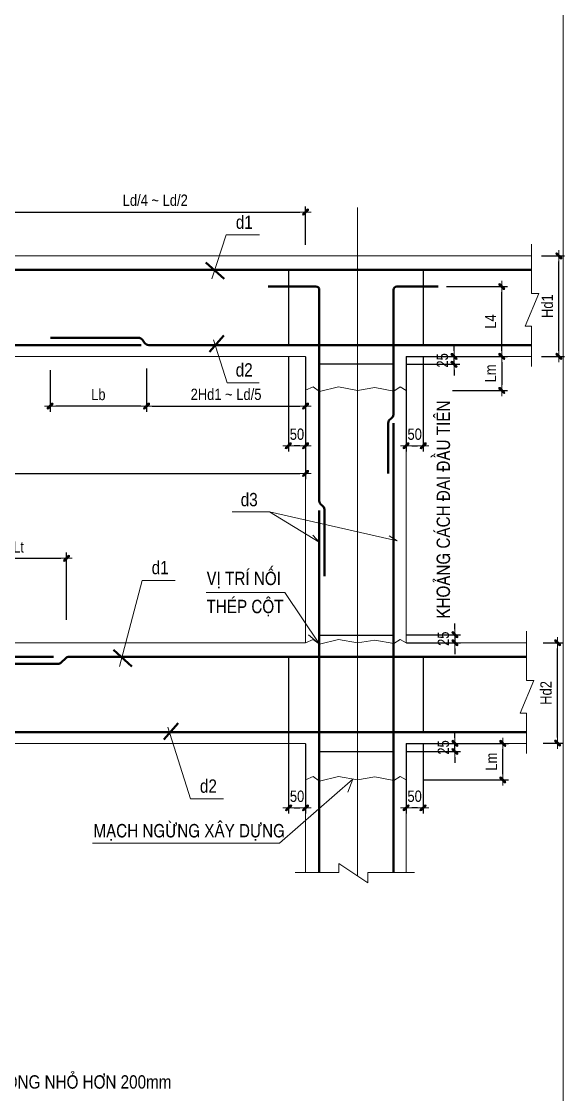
# Model space of a CAD drawing. Header units: millimetres. Extents: x -88960 to 836140, y 175458 to 320791.
# Drawn here: x 54247 to 63866, y 193404 to 212420 of the extents above; entities that cross this region are included whole.
import ezdxf

# ---------------------------------------------------------------- set-up
doc = ezdxf.new("R2010")
doc.units = ezdxf.units.MM
doc.header["$LTSCALE"] = 1000
doc.linetypes.add('CENTER', pattern=[2, 1.25, -0.25, 0.25, -0.25])
doc.linetypes.add('CENTER2', pattern=[1.125, 0.75, -0.125, 0.125, -0.125])
doc.layers.get('0').update_dxf_attribs({"linetype": 'CONTINUOUS'})
doc.layers.get('DEFPOINTS').update_dxf_attribs({"linetype": 'CONTINUOUS'})
for name, color, linetype, lineweight in [('Ap0314_Kh', 253, 'CONTINUOUS', 15), ('CDAI', 6, 'CONTINUOUS', 25), ('CHUNHO', 1, 'CONTINUOUS', 13), ('CTHEP', 4, 'CONTINUOUS', 50), ('DBAO', 2, 'CONTINUOUS', 13), ('DGIONG', 4, 'CONTINUOUS', 13), ('DTRUC', 9, 'CENTER', 9), ('KTH', 154, 'CONTINUOUS', 15), ('STICK', 1, 'CONTINUOUS', 9), ('TEXT', 1, 'CONTINUOUS', 15)]:
    doc.layers.add(name, color=color, linetype=linetype, lineweight=lineweight)
doc.styles.add('Star-HelCon', font='VHELVCN_0.TTF')
doc.styles.add('TTP-HelCon', font='VHELVCN_0.TTF')
doc.dimstyles.new('Star-100', dxfattribs={"dimscale": 100, "dimtxt": 2, "dimasz": 1, "dimexe": 1, "dimexo": 0.0625, "dimgap": 0.09, "dimtad": 0, "dimtoh": 1, "dimdec": 4, "dimrnd": 1, "dimdsep": 46, "dimtxsty": 'Star-HelCon', "dimblk": 'Stick', "dimcen": 0.09, "dimdle": 1.5, "dimclrd": 256, "dimclre": 256, "dimclrt": 7, "dimadec": 0, "dimazin": 0, "dimtfac": 1, "dimtdec": 4, "dimtix": 1, "dimtmove": 0, "dimatfit": 3, "dimfxl": 0.18, "dimtvp": 1, "dimtolj": 1, "dimtzin": 0, "dimarcsym": 2})

# ---------------------------------------------------------------- blocks, each defined once
blk = doc.blocks.new('Stick')
at = {"layer": 'STICK'}
h = blk.add_hatch(color=256, dxfattribs=at)
edge = h.paths.add_edge_path()
edge.add_line((0.3, 0.5), (-0.5, -0.3))
edge.add_arc((-0.4, -0.4), 0.141, 135, 315)
edge.add_line((-0.3, -0.5), (0.5, 0.3))
edge.add_arc((0.4, 0.4), 0.141, 315, 495)
blk.add_line((1, 0), (-1, 0), dxfattribs=at)
blk.add_lwpolyline([(0.3, 0.5), (-0.5, -0.3, 1), (-0.3, -0.5), (0.5, 0.3, 1), (0.3, 0.5, 1)], format="xyb", dxfattribs=at)
blk = doc.blocks.new('*D618')
at = {"layer": 'DEFPOINTS', "color": 0, "transparency": 16777216}
for p in [(59279, 209043), (53954, 208454), (59279, 208454)]:
    blk.add_point(p, dxfattribs=at)
at = {"layer": 'KTH', "lineweight": -2, "transparency": 16777216}
for p, q in [((53954, 208461), (53954, 209143)), ((54054, 209043), (59179, 209043)), ((59279, 208461), (59279, 209143))]:
    blk.add_line(p, q, dxfattribs=at)
at = {"layer": 'KTH', "lineweight": -2, "transparency": 16777216, "xscale": 100, "yscale": 100, "zscale": 100, "rotation": 180}
blk.add_blockref('Stick', (53954, 209043), dxfattribs=at)
at = {"layer": 'KTH', "lineweight": -2, "transparency": 16777216, "xscale": 100, "yscale": 100, "zscale": 100}
blk.add_blockref('Stick', (59279, 209043), dxfattribs=at)
at = {"layer": 'KTH', "color": 7, "transparency": 16777216, "insert": (56617, 209251), "char_height": 200, "attachment_point": 5, "style": 'Star-HelCon'}
blk.add_mtext('\\A1;Ld/4 ~ Ld/2', dxfattribs=at)
blk = doc.blocks.new('*D619')
at = {"layer": 'DEFPOINTS', "color": 0, "transparency": 16777216}
for p in [(61061, 206484), (61061, 206344), (61909, 206484)]:
    blk.add_point(p, dxfattribs=at)
at = {"layer": 'KTH', "lineweight": -2, "transparency": 16777216}
for p, q in [((61909, 206584), (61909, 206684)), ((61067, 206484), (62009, 206484)), ((61067, 206344), (62009, 206344)), ((61909, 206344), (61909, 206484)), ((61909, 206244), (61909, 206144))]:
    blk.add_line(p, q, dxfattribs=at)
at = {"layer": 'KTH', "lineweight": -2, "transparency": 16777216, "xscale": 100, "yscale": 100, "zscale": 100}
for p, rotation in [((61909, 206484), 270), ((61909, 206344), 90)]:
    blk.add_blockref('Stick', p, dxfattribs=dict(at, rotation=rotation))
at = {"layer": 'KTH', "color": 7, "transparency": 16777216, "insert": (61704, 206414), "char_height": 200, "attachment_point": 5, "rotation": 90, "style": 'Star-HelCon'}
blk.add_mtext('\\A1;25', dxfattribs=at)
blk = doc.blocks.new('*D620')
at = {"layer": 'DEFPOINTS', "color": 0, "transparency": 16777216}
for p in [(61061, 206484), (61364, 206484), (61364, 204901)]:
    blk.add_point(p, dxfattribs=at)
at = {"layer": 'KTH', "lineweight": -2, "transparency": 16777216}
for p, q in [((61061, 206478), (61061, 204801)), ((61364, 206478), (61364, 204801)), ((61161, 204901), (61264, 204901))]:
    blk.add_line(p, q, dxfattribs=at)
at = {"layer": 'KTH', "lineweight": -2, "transparency": 16777216, "xscale": 100, "yscale": 100, "zscale": 100, "rotation": 180}
blk.add_blockref('Stick', (61061, 204901), dxfattribs=at)
at = {"layer": 'KTH', "lineweight": -2, "transparency": 16777216, "xscale": 100, "yscale": 100, "zscale": 100}
blk.add_blockref('Stick', (61364, 204901), dxfattribs=at)
at = {"layer": 'KTH', "color": 7, "transparency": 16777216, "insert": (61212, 205105), "char_height": 200, "attachment_point": 5, "style": 'Star-HelCon'}
blk.add_mtext('\\A1;50', dxfattribs=at)
blk = doc.blocks.new('*D621')
at = {"layer": 'DEFPOINTS', "color": 0, "transparency": 16777216}
for p in [(58975, 206484), (59279, 206484), (58975, 204901)]:
    blk.add_point(p, dxfattribs=at)
at = {"layer": 'KTH', "lineweight": -2, "transparency": 16777216}
for p, q in [((58975, 206478), (58975, 204801)), ((59279, 206478), (59279, 204801)), ((59179, 204901), (59075, 204901))]:
    blk.add_line(p, q, dxfattribs=at)
at = {"layer": 'KTH', "lineweight": -2, "transparency": 16777216, "xscale": 100, "yscale": 100, "zscale": 100, "rotation": 180}
blk.add_blockref('Stick', (58975, 204901), dxfattribs=at)
at = {"layer": 'KTH', "lineweight": -2, "transparency": 16777216, "xscale": 100, "yscale": 100, "zscale": 100}
blk.add_blockref('Stick', (59279, 204901), dxfattribs=at)
at = {"layer": 'KTH', "color": 7, "transparency": 16777216, "insert": (59127, 205105), "char_height": 200, "attachment_point": 5, "style": 'Star-HelCon'}
blk.add_mtext('\\A1;50', dxfattribs=at)
blk = doc.blocks.new('*D622')
at = {"layer": 'DEFPOINTS', "color": 0, "transparency": 16777216}
for p in [(62442, 206485), (61874, 205881), (62755, 205881)]:
    blk.add_point(p, dxfattribs=at)
at = {"layer": 'KTH', "lineweight": -2, "transparency": 16777216}
for p, q in [((62448, 206485), (62855, 206485)), ((62755, 206385), (62755, 205981)), ((61880, 205881), (62855, 205881))]:
    blk.add_line(p, q, dxfattribs=at)
at = {"layer": 'KTH', "lineweight": -2, "transparency": 16777216, "xscale": 100, "yscale": 100, "zscale": 100}
for p, rotation in [((62755, 206485), 90), ((62755, 205881), 270)]:
    blk.add_blockref('Stick', p, dxfattribs=dict(at, rotation=rotation))
at = {"layer": 'KTH', "color": 7, "transparency": 16777216, "insert": (62555, 206183), "char_height": 200, "attachment_point": 5, "rotation": 90, "style": 'Star-HelCon'}
blk.add_mtext('\\A1;Lm', dxfattribs=at)
blk = doc.blocks.new('*D623')
at = {"layer": 'DEFPOINTS', "color": 0, "transparency": 16777216}
for p in [(54755, 206246), (56463, 206101), (54755, 205603)]:
    blk.add_point(p, dxfattribs=at)
at = {"layer": 'KTH', "lineweight": -2, "transparency": 16777216}
for p, q in [((54755, 206239), (54755, 205503)), ((56463, 206094), (56463, 205503)), ((56363, 205603), (54855, 205603))]:
    blk.add_line(p, q, dxfattribs=at)
at = {"layer": 'KTH', "lineweight": -2, "transparency": 16777216, "xscale": 100, "yscale": 100, "zscale": 100, "rotation": 180}
blk.add_blockref('Stick', (54755, 205603), dxfattribs=at)
at = {"layer": 'KTH', "lineweight": -2, "transparency": 16777216, "xscale": 100, "yscale": 100, "zscale": 100}
blk.add_blockref('Stick', (56463, 205603), dxfattribs=at)
at = {"layer": 'KTH', "color": 7, "transparency": 16777216, "insert": (55609, 205808), "char_height": 200, "attachment_point": 5, "style": 'Star-HelCon'}
blk.add_mtext('\\A1;Lb', dxfattribs=at)
blk = doc.blocks.new('*D624')
at = {"layer": 'DEFPOINTS', "color": 0, "transparency": 16777216}
for p in [(56463, 206279), (59279, 206029), (59279, 205603)]:
    blk.add_point(p, dxfattribs=at)
at = {"layer": 'KTH', "lineweight": -2, "transparency": 16777216}
for p, q in [((56463, 206273), (56463, 205503)), ((59279, 206023), (59279, 205503)), ((56563, 205603), (59179, 205603))]:
    blk.add_line(p, q, dxfattribs=at)
at = {"layer": 'KTH', "lineweight": -2, "transparency": 16777216, "xscale": 100, "yscale": 100, "zscale": 100, "rotation": 180}
blk.add_blockref('Stick', (56463, 205603), dxfattribs=at)
at = {"layer": 'KTH', "lineweight": -2, "transparency": 16777216, "xscale": 100, "yscale": 100, "zscale": 100}
blk.add_blockref('Stick', (59279, 205603), dxfattribs=at)
at = {"layer": 'KTH', "color": 7, "transparency": 16777216, "insert": (57871, 205811), "char_height": 200, "attachment_point": 5, "style": 'Star-HelCon'}
blk.add_mtext('\\A1;2Hd1 ~ Ld/5', dxfattribs=at)
blk = doc.blocks.new('*D625')
at = {"layer": 'DEFPOINTS', "color": 0, "transparency": 16777216}
for p in [(61772, 207722), (62755, 207722), (61772, 206485)]:
    blk.add_point(p, dxfattribs=at)
at = {"layer": 'KTH', "lineweight": -2, "transparency": 16777216}
for p, q in [((61778, 207722), (62855, 207722)), ((62755, 206585), (62755, 207622)), ((61778, 206485), (62855, 206485))]:
    blk.add_line(p, q, dxfattribs=at)
at = {"layer": 'KTH', "lineweight": -2, "transparency": 16777216, "xscale": 100, "yscale": 100, "zscale": 100}
for p, rotation in [((62755, 207722), 90), ((62755, 206485), 270)]:
    blk.add_blockref('Stick', p, dxfattribs=dict(at, rotation=rotation))
at = {"layer": 'KTH', "color": 7, "transparency": 16777216, "insert": (62555, 207103), "char_height": 200, "attachment_point": 5, "rotation": 90, "style": 'Star-HelCon'}
blk.add_mtext('\\A1;L4', dxfattribs=at)
blk = doc.blocks.new('*D626')
at = {"layer": 'DEFPOINTS', "color": 0, "transparency": 16777216}
for p in [(63455, 208265), (63766, 208265), (63455, 206485)]:
    blk.add_point(p, dxfattribs=at)
at = {"layer": 'KTH', "lineweight": -2, "transparency": 16777216}
for p, q in [((63461, 208265), (63866, 208265)), ((63766, 206585), (63766, 208165)), ((63461, 206485), (63866, 206485))]:
    blk.add_line(p, q, dxfattribs=at)
at = {"layer": 'KTH', "lineweight": -2, "transparency": 16777216, "xscale": 100, "yscale": 100, "zscale": 100}
for p, rotation in [((63766, 208265), 90), ((63766, 206485), 270)]:
    blk.add_blockref('Stick', p, dxfattribs=dict(at, rotation=rotation))
at = {"layer": 'KTH', "color": 7, "transparency": 16777216, "insert": (63562, 207375), "char_height": 200, "attachment_point": 5, "rotation": 90, "style": 'Star-HelCon'}
blk.add_mtext('\\A1;Hd1', dxfattribs=at)
blk = doc.blocks.new('*D641')
at = {"layer": 'DEFPOINTS', "color": 0, "transparency": 16777216}
for p in [(63480, 201410), (63743, 201410), (63480, 199631)]:
    blk.add_point(p, dxfattribs=at)
at = {"layer": 'KTH', "lineweight": -2, "transparency": 16777216}
for p, q in [((63486, 201410), (63843, 201410)), ((63743, 199731), (63743, 201310)), ((63486, 199631), (63843, 199631))]:
    blk.add_line(p, q, dxfattribs=at)
at = {"layer": 'KTH', "lineweight": -2, "transparency": 16777216, "xscale": 100, "yscale": 100, "zscale": 100}
for p, rotation in [((63743, 201410), 90), ((63743, 199631), 270)]:
    blk.add_blockref('Stick', p, dxfattribs=dict(at, rotation=rotation))
at = {"layer": 'KTH', "color": 7, "transparency": 16777216, "insert": (63539, 200521), "char_height": 200, "attachment_point": 5, "rotation": 90, "style": 'Star-HelCon'}
blk.add_mtext('\\A1;Hd2', dxfattribs=at)
blk = doc.blocks.new('*D642')
at = {"layer": 'DEFPOINTS', "color": 0, "transparency": 16777216}
for p in [(61061, 201553), (61061, 201409), (61925, 201409)]:
    blk.add_point(p, dxfattribs=at)
at = {"layer": 'KTH', "lineweight": -2, "transparency": 16777216}
for p, q in [((61925, 201653), (61925, 201753)), ((61067, 201553), (62025, 201553)), ((61067, 201409), (62025, 201409)), ((61925, 201553), (61925, 201409)), ((61925, 201309), (61925, 201209))]:
    blk.add_line(p, q, dxfattribs=at)
at = {"layer": 'KTH', "lineweight": -2, "transparency": 16777216, "xscale": 100, "yscale": 100, "zscale": 100}
for p, rotation in [((61925, 201553), 270), ((61925, 201409), 90)]:
    blk.add_blockref('Stick', p, dxfattribs=dict(at, rotation=rotation))
at = {"layer": 'KTH', "color": 7, "transparency": 16777216, "insert": (61721, 201481), "char_height": 200, "attachment_point": 5, "rotation": 90, "style": 'Star-HelCon'}
blk.add_mtext('\\A1;25', dxfattribs=at)
blk = doc.blocks.new('*D643')
at = {"layer": 'DEFPOINTS', "color": 0, "transparency": 16777216}
for p in [(61061, 199627), (61061, 199483), (61925, 199627)]:
    blk.add_point(p, dxfattribs=at)
at = {"layer": 'KTH', "lineweight": -2, "transparency": 16777216}
for p, q in [((61925, 199727), (61925, 199827)), ((61067, 199627), (62025, 199627)), ((61067, 199483), (62025, 199483)), ((61925, 199483), (61925, 199627)), ((61925, 199383), (61925, 199283))]:
    blk.add_line(p, q, dxfattribs=at)
at = {"layer": 'KTH', "lineweight": -2, "transparency": 16777216, "xscale": 100, "yscale": 100, "zscale": 100}
for p, rotation in [((61925, 199627), 270), ((61925, 199483), 90)]:
    blk.add_blockref('Stick', p, dxfattribs=dict(at, rotation=rotation))
at = {"layer": 'KTH', "color": 7, "transparency": 16777216, "insert": (61721, 199555), "char_height": 200, "attachment_point": 5, "rotation": 90, "style": 'Star-HelCon'}
blk.add_mtext('\\A1;25', dxfattribs=at)
blk = doc.blocks.new('*D644')
at = {"layer": 'DEFPOINTS', "color": 0, "transparency": 16777216}
for p in [(61061, 199627), (61360, 199627), (61061, 198485)]:
    blk.add_point(p, dxfattribs=at)
at = {"layer": 'KTH', "lineweight": -2, "transparency": 16777216}
for p, q in [((61061, 199621), (61061, 198385)), ((61360, 199621), (61360, 198385)), ((61260, 198485), (61161, 198485))]:
    blk.add_line(p, q, dxfattribs=at)
at = {"layer": 'KTH', "lineweight": -2, "transparency": 16777216, "xscale": 100, "yscale": 100, "zscale": 100, "rotation": 180}
blk.add_blockref('Stick', (61061, 198485), dxfattribs=at)
at = {"layer": 'KTH', "lineweight": -2, "transparency": 16777216, "xscale": 100, "yscale": 100, "zscale": 100}
blk.add_blockref('Stick', (61360, 198485), dxfattribs=at)
at = {"layer": 'KTH', "color": 7, "transparency": 16777216, "insert": (61211, 198689), "char_height": 200, "attachment_point": 5, "style": 'Star-HelCon'}
blk.add_mtext('\\A1;50', dxfattribs=at)
blk = doc.blocks.new('*D645')
at = {"layer": 'DEFPOINTS', "color": 0, "transparency": 16777216}
for p in [(58979, 199827), (59279, 199627), (59279, 198485)]:
    blk.add_point(p, dxfattribs=at)
at = {"layer": 'KTH', "lineweight": -2, "transparency": 16777216}
for p, q in [((58979, 199821), (58979, 198385)), ((59279, 199621), (59279, 198385)), ((59079, 198485), (59179, 198485))]:
    blk.add_line(p, q, dxfattribs=at)
at = {"layer": 'KTH', "lineweight": -2, "transparency": 16777216, "xscale": 100, "yscale": 100, "zscale": 100, "rotation": 180}
blk.add_blockref('Stick', (58979, 198485), dxfattribs=at)
at = {"layer": 'KTH', "lineweight": -2, "transparency": 16777216, "xscale": 100, "yscale": 100, "zscale": 100}
blk.add_blockref('Stick', (59279, 198485), dxfattribs=at)
at = {"layer": 'KTH', "color": 7, "transparency": 16777216, "insert": (59129, 198689), "char_height": 200, "attachment_point": 5, "style": 'Star-HelCon'}
blk.add_mtext('\\A1;50', dxfattribs=at)
blk = doc.blocks.new('*D646')
at = {"layer": 'DEFPOINTS', "color": 0, "transparency": 16777216}
for p in [(61352, 199627), (62772, 199627), (61352, 198980)]:
    blk.add_point(p, dxfattribs=at)
at = {"layer": 'KTH', "lineweight": -2, "transparency": 16777216}
for p, q in [((61358, 199627), (62872, 199627)), ((62772, 199080), (62772, 199527)), ((61358, 198980), (62872, 198980))]:
    blk.add_line(p, q, dxfattribs=at)
at = {"layer": 'KTH', "lineweight": -2, "transparency": 16777216, "xscale": 100, "yscale": 100, "zscale": 100}
for p, rotation in [((62772, 199627), 90), ((62772, 198980), 270)]:
    blk.add_blockref('Stick', p, dxfattribs=dict(at, rotation=rotation))
at = {"layer": 'KTH', "color": 7, "transparency": 16777216, "insert": (62572, 199303), "char_height": 200, "attachment_point": 5, "rotation": 90, "style": 'Star-HelCon'}
blk.add_mtext('\\A1;Lm', dxfattribs=at)
blk = doc.blocks.new('*D648')
at = {"layer": 'DEFPOINTS', "color": 0, "transparency": 16777216}
for p in [(55046, 202907), (53344, 201809), (55046, 201809)]:
    blk.add_point(p, dxfattribs=at)
at = {"layer": 'KTH', "lineweight": -2, "transparency": 16777216}
for p, q in [((53344, 201815), (53344, 203007)), ((53444, 202907), (54946, 202907)), ((55046, 201815), (55046, 203007))]:
    blk.add_line(p, q, dxfattribs=at)
at = {"layer": 'KTH', "lineweight": -2, "transparency": 16777216, "xscale": 100, "yscale": 100, "zscale": 100, "rotation": 180}
blk.add_blockref('Stick', (53344, 202907), dxfattribs=at)
at = {"layer": 'KTH', "lineweight": -2, "transparency": 16777216, "xscale": 100, "yscale": 100, "zscale": 100}
blk.add_blockref('Stick', (55046, 202907), dxfattribs=at)
at = {"layer": 'KTH', "color": 7, "transparency": 16777216, "insert": (54195, 203107), "char_height": 200, "attachment_point": 5, "style": 'Star-HelCon'}
blk.add_mtext('\\A1;Lt', dxfattribs=at)
blk = doc.blocks.new('*D656')
at = {"layer": 'DEFPOINTS', "color": 0, "transparency": 16777216}
for p in [(48061, 205438), (59279, 205438), (59279, 204410)]:
    blk.add_point(p, dxfattribs=at)
at = {"layer": 'KTH', "lineweight": -2, "transparency": 16777216}
for p, q in [((48061, 205432), (48061, 204310)), ((59279, 205432), (59279, 204310)), ((48161, 204410), (59179, 204410))]:
    blk.add_line(p, q, dxfattribs=at)
at = {"layer": 'KTH', "lineweight": -2, "transparency": 16777216, "xscale": 100, "yscale": 100, "zscale": 100, "rotation": 180}
blk.add_blockref('Stick', (48061, 204410), dxfattribs=at)
at = {"layer": 'KTH', "lineweight": -2, "transparency": 16777216, "xscale": 100, "yscale": 100, "zscale": 100}
blk.add_blockref('Stick', (59279, 204410), dxfattribs=at)
at = {"layer": 'KTH', "color": 7, "transparency": 16777216, "insert": (53670, 204614), "char_height": 200, "attachment_point": 5, "style": 'Star-HelCon'}
blk.add_mtext('\\A1;Ld', dxfattribs=at)
blk = doc.blocks.new('CHG_XX_Khung ten')
blk.add_line((687, 577), (687, 17))

msp = doc.modelspace()

# ---------------------------------------------------------------- linework, layer by layer
at = {"layer": 'CDAI', "ltscale": 5}
for p, q in [((58977.04232, 208020.78162), (58977.04232, 206684.24922)), ((61360.95304, 208020.78162), (61360.95304, 206684.24922)), ((59531.11731, 206352.77011), (60834.51533, 206352.77011)), ((59527.71856, 201544.74464), (60831.11658, 201544.74464)), ((58978.76797, 201163.50815), (58978.76797, 199826.97575)), ((61360.95304, 201163.50815), (61360.95304, 199826.97575)), ((59532.39559, 199482.57754), (60835.79361, 199482.57754))]:
    msp.add_line(p, q, dxfattribs=at)
at = {"layer": 'CTHEP'}
for p, q in [((57510.5998, 208149.59871), (57837.25587, 207859.43185)), ((54006.70429, 208020.78162), (63283.24626, 208020.78162)), ((59464.12312, 207722.75829), (58615.9269, 207722.75829)), ((59523.14653, 203925.40834), (59523.05312, 207663.82829)), ((60836.43845, 205457.55939), (60836.43845, 207663.82829)), ((60895.36845, 207722.75829), (61630.94616, 207722.75829)), ((56318.45444, 206814.50641), (54761.61965, 206814.50641)), ((56391.99668, 206775.71067), (56428.02253, 206723.04497)), ((57831.90949, 206852.83109), (57577.84365, 206562.66423)), ((46901.01565, 206684.24922), (56365.45853, 206684.24922)), ((56501.56477, 206684.24922), (63283.24626, 206684.24922)), ((60744.86409, 205301.82876), (60744.86409, 204409.84673)), ((60836.43845, 205301.82876), (60836.43845, 201367.58054)), ((59523.05312, 203754.47051), (59523.05312, 201367.52861)), ((59614.7209, 202591.10665), (59614.7209, 203769.6777)), ((55875.85189, 201282.31619), (56202.50796, 200992.14933)), ((59523.05312, 197341.19802), (59523.05312, 201361.91206)), ((60836.43845, 197341.19802), (60836.43845, 201361.91206)), ((46731.57514, 201163.50815), (54816.08502, 201163.50815)), ((53369.73209, 201033.80297), (54889.65956, 201033.80297)), ((54952.66431, 201059.90039), (55030.17465, 201137.41073)), ((55093.17939, 201163.50815), (63194.57746, 201163.50815)), ((57020.603, 199985.54857), (56766.53717, 199695.38171)), ((51269.41774, 199826.97575), (63194.57746, 199826.97575))]:
    msp.add_line(p, q, dxfattribs=at)
for centre, radius, start, end in [((59464.12312, 207663.82829), 58.93, 0, 90), ((60895.36845, 207663.82829), 58.93, 90, 180), ((56318.45444, 206725.40425), 89.10216, 34.373998077, 90), ((56501.56477, 206773.35138), 89.10216, 214.373998077, 270), ((60833.96625, 205301.82876), 89.10216, 119.086345839, 180), ((60747.33629, 205457.55939), 89.10216, 299.086345839, 0), ((59612.24869, 203925.40834), 89.10216, 180, 240.913654161), ((59525.61874, 203769.6777), 89.10216, 0, 60.913654161), ((54889.65956, 201122.90513), 89.10216, 270, 314.999999264), ((55093.17939, 201074.40599), 89.10216, 90, 134.999999264)]:
    msp.add_arc(centre, radius, start, end, dxfattribs=at)
at = {"layer": 'DBAO'}
for p, q in [((46278.67537, 208266.12604), (63283.24626, 208266.12604)), ((48060.71857, 206484.08284), (59278.5694, 206484.08284)), ((59278.5694, 206484.08284), (59278.5694, 201408.85257)), ((61060.6126, 206484.08284), (63283.24626, 206484.08284)), ((61060.6126, 206484.08284), (61060.6126, 201408.85257)), ((48060.71857, 201408.85257), (59278.5694, 201408.85257)), ((61060.6126, 201408.85257), (63194.57746, 201408.85257)), ((48060.71857, 199626.80937), (59278.5694, 199626.80937)), ((59278.5694, 199626.80937), (59278.5694, 197341.19802)), ((61060.6126, 199626.80937), (63194.57746, 199626.80937)), ((61060.6126, 199626.80937), (61060.6126, 197341.19802))]:
    msp.add_line(p, q, dxfattribs=at)
at = {"layer": 'DGIONG'}
for p, q in [((57619.48515, 207859.43185), (57874.41367, 208635.90553)), ((57874.41367, 208635.90553), (58460.73137, 208635.90553)), ((57890.24922, 206017.75076), (57650.43389, 206780.28935)), ((57890.24922, 206017.75076), (58458.50608, 206017.75076)), ((58643.00507, 203730.35104), (57977.77154, 203730.35104)), ((58643.00507, 203730.35104), (59523.05312, 203191.58341)), ((58643.00507, 203730.35104), (60904.10735, 203214.10137)), ((59523.05312, 203191.58341), (59410.38829, 203315.43191)), ((60904.10735, 203214.10137), (60757.64318, 203304.17293)), ((55984.73724, 200992.14933), (56383.98355, 202515.52513)), ((56383.98355, 202515.52513), (56970.30125, 202515.52513)), ((57518.07426, 202302.77145), (58914.53677, 202302.77145)), ((58914.53677, 202302.77145), (59528.72369, 201384.37432)), ((59528.72369, 201384.37432), (59332.8842, 201552.90123)), ((61060.6126, 201408.85257), (61968.37614, 201408.85257)), ((57238.37372, 198643.52702), (56839.12741, 199913.00683)), ((58815.79993, 197856.53509), (60117.65675, 198991.39467)), ((60117.65675, 198991.39467), (60028.48852, 198759.71213)), ((57238.37372, 198643.52702), (57824.69141, 198643.52702)), ((55503.66509, 197856.53509), (58815.79993, 197856.53509))]:
    msp.add_line(p, q, dxfattribs=at)
for points in [[(63283.24626, 208470.77611), (63283.24626, 207598.42959), (63412.08579, 207598.42959), (63170.20207, 207021.38133), (63283.24626, 207021.38133), (63283.24626, 206307.71884)], [(59278.5694, 205884.03625), (59411.54301, 205944.19924), (59527.14705, 205860.17978), (59863.44955, 205944.19924), (60199.75223, 205881.18455), (60504.52628, 205933.69673), (60840.82896, 205870.68217), (60956.43299, 205944.19924), (61061.52743, 205881.18455)], [(63194.57746, 201613.50263), (63194.57746, 200741.15612), (63323.41699, 200741.15612), (63081.53327, 200164.10785), (63194.57746, 200164.10785), (63194.57746, 199450.44537)], [(59278.5694, 201408.85257), (59411.54301, 201469.01556), (59527.14705, 201384.9961), (59863.44955, 201469.01556), (60199.75223, 201406.00087), (60504.52628, 201458.51305), (60840.82896, 201395.49849), (60956.43299, 201469.01556), (61061.52743, 201406.00087)], [(59278.5694, 198982.79109), (59411.54301, 199042.95409), (59527.14705, 198958.93463), (59863.44955, 199042.95409), (60199.75223, 198979.9394), (60504.52628, 199032.45158), (60840.82896, 198969.43701), (60956.43299, 199042.95409), (61061.52743, 198979.9394)], [(59094.57742, 197341.19802), (59867.6146, 197341.19802), (59867.6146, 197496.36388), (60380.1706, 197154.97835), (60380.1706, 197341.19802), (61207.54566, 197341.19802)]]:
    msp.add_lwpolyline(points, dxfattribs=at)
at = {"layer": 'DTRUC', "linetype": 'CENTER2', "ltscale": 1000}
msp.add_line((60196.85141, 197277.07725), (60196.85141, 209121.5363), dxfattribs=at)

# ---------------------------------------------------------------- texts
at = {"layer": 'CHUNHO', "style": 'Star-HelCon'}
for s, p in [('VÒ TRÍ NOÁI', (57524.69508, 202432.75263)), ('THEÙP COÄT', (57524.69508, 201935.48152)), ('MAÏCH NGÖØNG XAÂY DÖÏNG', (55521.99304, 197961.76669))]:
    msp.add_text(s, height=235.72, dxfattribs=at).set_placement(p)
at = {"layer": 'TEXT', "style": 'TTP-HelCon'}
for s, p in [('d1', (58044.37124, 208744.71802)), ('d2', (58042.14595, 206126.56325)), ('d3', (58130.75639, 203829.17818)), ('d1', (56553.94112, 202624.33762)), ('d2', (57408.33128, 198752.33951)), ('* Lt = 40d1: CHIEÀU DAØI ÑOÏAN NOÁI CHOÀNG VUØNG CHÒU NEÙN, NHÖNG KHOÂNG NHOÛ HÔN 200mm', (44820.68673, 193509.7281))]:
    msp.add_text(s, height=235.72, dxfattribs=at).set_placement(p)
msp.add_text('KHOAÛNG CAÙCH ÑAI ÑAÀU TIEÂN', height=235.72, rotation=90, dxfattribs=at).set_placement((61836.70965, 201838.22343))

# ---------------------------------------------------------------- dimensions: what is measured, and where the dimension line sits
at = {"layer": 'KTH'}
for base, p1, p2, text, picture, middle in [((59279.40897, 209043.49191), (53954.3425, 208454.38436), (59279.40897, 208454.38436), 'Ld/4 ~ Ld/2', '*D618', (56616.87574, 209250.95857)), ((58975.15347, 204900.61241), (59278.5694, 206484.08284), (58975.15347, 206484.08284), '50', '*D621', (59126.86144, 205104.87908)), ((54754.63208, 205603.49279), (56463.04042, 206100.6979), (54754.63208, 206245.50269), 'Lb', '*D623', (55608.83625, 205807.75946)), ((59279.40897, 205603.49279), (56463.04042, 206278.90222), (59279.40897, 206029.21334), '2Hd1 ~ Ld/5', '*D624', (57871.2247, 205810.95946)), ((59278.5694, 204409.84673), (48060.71857, 205438.47836), (59278.5694, 205438.47836), 'Ld', '*D656', (53669.64398, 204614.11339)), ((55045.5618, 202906.89577), (53344.09904, 201808.76885), (55045.5618, 201808.76885), 'Lt', '*D648', (54194.83042, 203106.89577)), ((59278.5694, 198484.92569), (58978.76797, 199826.97575), (59278.5694, 199626.80937), '50', '*D645', (59128.66868, 198689.19236))]:
    dim = msp.add_linear_dim(base=base, p1=p1, p2=p2, text=text, dimstyle='Star-100', dxfattribs=at)
    dim.commit()
    dim.dimension.update_dxf_attribs({"geometry": picture, "text_midpoint": middle})
for base, p1, p2, angle, text, picture, middle in [((63766.26065, 208264.69129), (63455.14916, 206485.43591), (63455.14916, 208264.69129), 90, 'Hd1', '*D626', (63561.99398, 207375.0636)), ((62755.05583, 207721.81859), (61771.78301, 206485.07825), (61771.78301, 207721.81859), 90, 'L4', '*D625', (62555.05583, 207103.44842)), ((61908.65618, 206484.08284), (61060.6126, 206344.48312), (61060.6126, 206484.08284), 90, '25', '*D619', (61704.38951, 206414.28298)), ((62755.05583, 205881.18455), (62441.62374, 206485.07825), (61873.93295, 205881.18455), 90, 'Lm', '*D622', (62555.05583, 206183.1314)), ((61364.02852, 204900.61241), (61060.6126, 206484.08284), (61364.02852, 206484.08284), 180, '50', '*D620', (61212.32056, 205104.87908)), ((61925.31228, 201408.85257), (61060.6126, 201553.08439), (61060.6126, 201408.85257), 270, '25', '*D642', (61721.04561, 201480.96848)), ((63742.80078, 201410.1701), (63480.21527, 199630.91472), (63480.21527, 201410.1701), 90, 'Hd2', '*D641', (63538.53412, 200520.54241)), ((61925.31228, 199626.80937), (61060.6126, 199482.57754), (61060.6126, 199626.80937), 90, '25', '*D643', (61721.04561, 199554.69345)), ((62772.05213, 199626.80937), (61351.65806, 198979.9394), (61351.65806, 199626.80937), 90, 'Lm', '*D646', (62572.05213, 199303.37438)), ((61060.6126, 198484.92569), (61360.41402, 199626.80937), (61060.6126, 199626.80937), 180, '50', '*D644', (61210.51331, 198689.19236))]:
    dim = msp.add_linear_dim(base=base, p1=p1, p2=p2, angle=angle, text=text, dimstyle='Star-100', dxfattribs=at)
    dim.commit()
    dim.dimension.update_dxf_attribs({"geometry": picture, "text_midpoint": middle})

# ---------------------------------------------------------------- next in the draw order: block references
at = {"layer": 'Ap0314_Kh', "xscale": 100, "yscale": 100, "zscale": 100}
msp.add_blockref('CHG_XX_Khung ten', (-4859.84276, 175457.91904), dxfattribs=at)

doc.saveas('drawing.dxf')
